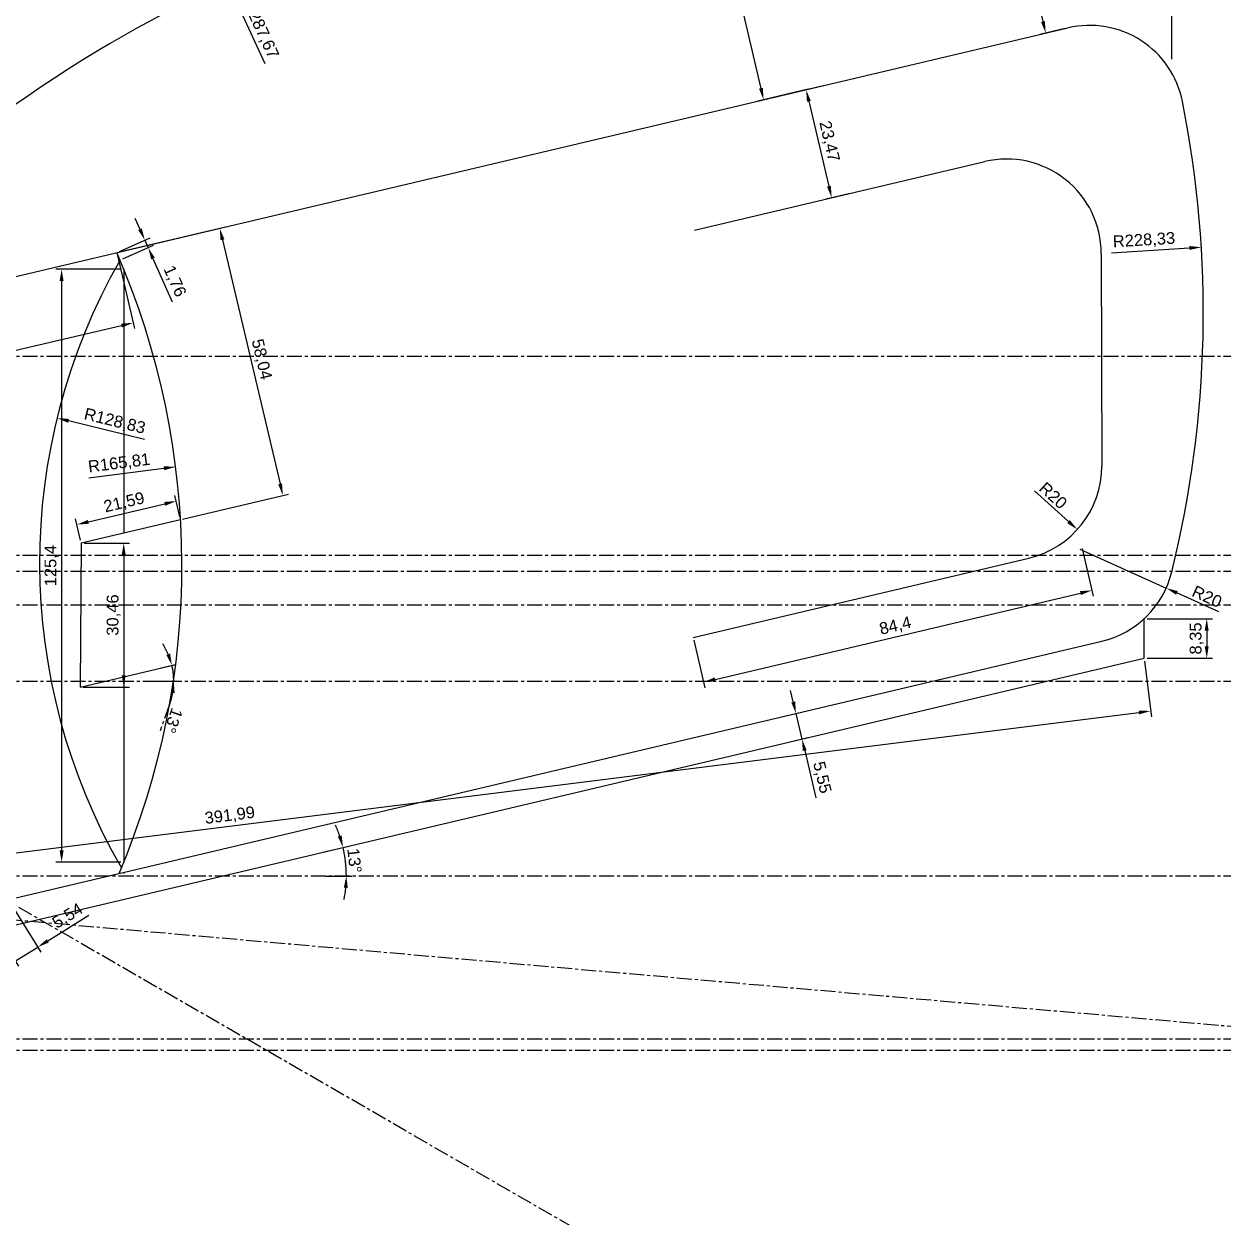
# Model space of a CAD drawing. Header units: millimetres. Extents: x -148 to 420, y -73 to 454.
# Drawn here: x 151.8 to 405.4, y -72.9 to 179.4 of the extents above; entities that cross this region are included whole.
import ezdxf

# ---------------------------------------------------------------- set-up
doc = ezdxf.new("R2010")
doc.units = ezdxf.units.MM
doc.header["$LTSCALE"] = 0.1
doc.linetypes.add('CENTER', pattern=[50.8, 31.75, -6.35, 6.35, -6.35])
doc.layers.add('axe', color=10, linetype='CENTER')
doc.layers.add('ls', color=7, linetype='Continuous')
doc.styles.get("Standard").update_dxf_attribs({"font": 'arial.ttf'})
doc.dimstyles.new('ISO-25', dxfattribs={"dimtxt": 2.5, "dimasz": 2.5, "dimexe": 1.25, "dimexo": 0.625, "dimtad": 1, "dimtxsty": 'Standard', "dimcen": 2.5, "dimadec": 0, "dimazin": 0, "dimtfac": 1, "dimtmove": 0, "dimatfit": 3, "dimfxl": 1, "dimarcsym": 0})

# ---------------------------------------------------------------- blocks, each defined once
blk = doc.blocks.new('*D69')
at = {"layer": 'Defpoints', "color": 0, "transparency": 16777216}
for p in [(388.68, 45.26), (390.07, 34.11), (-0.28, -3.4)]:
    blk.add_point(p, dxfattribs=at)
at = {"layer": 'ls', "color": 0, "lineweight": -2, "transparency": 16777216}
for p, q in [((388.75, 44.64), (390.23, 32.87)), ((3.6, -14.24), (387.59, 33.8)), ((-0.2, -4.02), (1.27, -15.79))]:
    blk.add_line(p, q, dxfattribs=at)
at = {"layer": 'ls', "color": 0, "transparency": 16777216}
for points in [[(387.54, 34.21), (387.64, 33.39), (390.07, 34.11)], [(3.54, -13.83), (3.65, -14.65), (1.11, -14.55)]]:
    blk.add_solid(points, dxfattribs=at)
at = {"layer": 'ls', "color": 0, "transparency": 16777216, "insert": (195.33, 11.89), "char_height": 2.5, "attachment_point": 5, "rotation": 7.1309}
blk.add_mtext('391,99', dxfattribs=at)
blk = doc.blocks.new('*D70')
at = {"layer": 'Defpoints', "color": 0, "transparency": 16777216}
for p in [(311.65, 32.77), (316.32, 28.18), (312.93, 27.38)]:
    blk.add_point(p, dxfattribs=at)
at = {"layer": 'ls', "color": 0, "lineweight": -2, "transparency": 16777216}
for p, q in [((314.48, 36.01), (313.9, 38.44)), ((312.26, 32.92), (316.27, 33.86)), ((315.05, 33.58), (316.32, 28.18)), ((313.54, 27.52), (317.54, 28.47)), ((316.9, 25.75), (319.26, 15.76))]:
    blk.add_line(p, q, dxfattribs=at)
at = {"layer": 'ls', "color": 0, "transparency": 16777216}
for points in [[(314.88, 36.11), (314.07, 35.91), (315.05, 33.58)], [(317.3, 25.84), (316.49, 25.65), (316.32, 28.18)]]:
    blk.add_solid(points, dxfattribs=at)
at = {"layer": 'ls', "color": 0, "transparency": 16777216, "insert": (320.43, 20.02), "char_height": 2.5, "attachment_point": 5, "rotation": 283.286}
blk.add_mtext('5,55', dxfattribs=at)
blk = doc.blocks.new('*D71')
at = {"layer": 'Defpoints', "color": 0, "transparency": 16777216}
for p in [(388.68, 53.61), (388.68, 45.26), (401.92, 45.26)]:
    blk.add_point(p, dxfattribs=at)
at = {"layer": 'ls', "color": 0, "lineweight": -2, "transparency": 16777216}
for p, q in [((389.3, 53.61), (403.17, 53.61)), ((401.92, 51.11), (401.92, 47.76)), ((389.3, 45.26), (403.17, 45.26))]:
    blk.add_line(p, q, dxfattribs=at)
at = {"layer": 'ls', "color": 0, "transparency": 16777216}
for points in [[(401.5, 51.11), (402.33, 51.11), (401.92, 53.61)], [(401.5, 47.76), (402.33, 47.76), (401.92, 45.26)]]:
    blk.add_solid(points, dxfattribs=at)
at = {"layer": 'ls', "color": 0, "transparency": 16777216, "insert": (399.79, 49.44), "char_height": 2.5, "attachment_point": 5, "rotation": 90}
blk.add_mtext('8,35', dxfattribs=at)
blk = doc.blocks.new('*D72')
at = {"layer": 'Defpoints', "color": 0, "transparency": 16777216}
for p in [(214.38, 4.11), (219.88, 1.24), (193.65, -0.79), (214.95, -0.79)]:
    blk.add_point(p, dxfattribs=at)
at = {"layer": 'ls', "color": 0, "lineweight": -2, "transparency": 16777216}
for p, q in [((214.99, 4.25), (220.47, 5.55)), ((215.58, -0.79), (221.21, -0.79))]:
    blk.add_line(p, q, dxfattribs=at)
for start, end in [(18.7332, 24.1805), (0, 13.286), (349.1055, 354.5528)]:
    blk.add_arc((193.65, -0.79), 26.31, start, end, dxfattribs=at)
at = {"layer": 'ls', "color": 0, "transparency": 16777216}
for points in [[(218.97, 7.78), (218.16, 7.55), (219.25, 5.26)], [(219.42, -3.26), (220.26, -3.3), (219.96, -0.79)]]:
    blk.add_solid(points, dxfattribs=at)
at = {"layer": 'ls', "color": 0, "transparency": 16777216, "insert": (221.67, 2.48), "char_height": 2.5, "attachment_point": 5, "rotation": 276.643}
blk.add_mtext('13°', dxfattribs=at)
blk = doc.blocks.new('*D73')
at = {"layer": 'Defpoints', "color": 0, "transparency": 16777216}
for p in [(178.05, 132.07), (171.4, 131.04), (172.11, 129.44)]:
    blk.add_point(p, dxfattribs=at)
at = {"layer": 'ls', "color": 0, "lineweight": -2, "transparency": 16777216}
for p, q in [((176.32, 135.96), (175.31, 138.25)), ((171.97, 131.3), (178.48, 134.19)), ((172.68, 129.69), (179.19, 132.58)), ((177.34, 133.68), (178.05, 132.07)), ((179.06, 129.79), (183.12, 120.64))]:
    blk.add_line(p, q, dxfattribs=at)
at = {"layer": 'ls', "color": 0, "transparency": 16777216}
for points in [[(176.7, 136.13), (175.94, 135.8), (177.34, 133.68)], [(179.44, 129.96), (178.68, 129.62), (178.05, 132.07)]]:
    blk.add_solid(points, dxfattribs=at)
at = {"layer": 'ls', "color": 0, "transparency": 16777216, "insert": (183.54, 124.94), "char_height": 2.5, "attachment_point": 5, "rotation": 293.9197}
blk.add_mtext('1,76', dxfattribs=at)
blk = doc.blocks.new('*D74')
at = {"layer": 'Defpoints', "color": 0, "transparency": 16777216}
for p in [(158.78, 96.06), (283.91, 65.43)]:
    blk.add_point(p, dxfattribs=at)
at = {"layer": 'ls', "color": 0, "lineweight": -2, "transparency": 16777216}
blk.add_line((177.25, 91.54), (161.2, 95.47), dxfattribs=at)
at = {"layer": 'ls', "color": 0, "transparency": 16777216}
blk.add_solid([(161.3, 95.87), (161.1, 95.06), (158.78, 96.06)], dxfattribs=at)
at = {"layer": 'ls', "color": 0, "transparency": 16777216, "insert": (170.95, 95.27), "char_height": 2.5, "attachment_point": 5, "rotation": 346.246}
blk.add_mtext('R128,83', dxfattribs=at)
blk = doc.blocks.new('*D75')
at = {"layer": 'Defpoints', "color": 0, "transparency": 16777216}
for p in [(183.86, 85.75), (19.38, 64.84)]:
    blk.add_point(p, dxfattribs=at)
at = {"layer": 'ls', "color": 0, "lineweight": -2, "transparency": 16777216}
blk.add_line((165.47, 83.41), (181.38, 85.44), dxfattribs=at)
at = {"layer": 'ls', "color": 0, "transparency": 16777216}
blk.add_solid([(181.33, 85.85), (181.44, 85.02), (183.86, 85.75)], dxfattribs=at)
at = {"layer": 'ls', "color": 0, "transparency": 16777216, "insert": (171.92, 86.38), "char_height": 2.5, "attachment_point": 5, "rotation": 7.2466}
blk.add_mtext('R165,81', dxfattribs=at)
blk = doc.blocks.new('*D76')
at = {"layer": 'Defpoints', "color": 0, "transparency": 16777216}
for p in [(171.4, 131.04), (103.79, 115.29), (174.86, 116.19)]:
    blk.add_point(p, dxfattribs=at)
at = {"layer": 'ls', "color": 0, "lineweight": -2, "transparency": 16777216}
for p, q in [((171.54, 130.44), (175.14, 114.97)), ((103.93, 114.68), (107.53, 99.21)), ((109.68, 101), (172.42, 115.62))]:
    blk.add_line(p, q, dxfattribs=at)
at = {"layer": 'ls', "color": 0, "transparency": 16777216}
for points in [[(172.33, 116.03), (172.52, 115.22), (174.86, 116.19)], [(109.59, 101.41), (109.78, 100.59), (107.25, 100.43)]]:
    blk.add_solid(points, dxfattribs=at)
at = {"layer": 'ls', "color": 0, "transparency": 16777216, "insert": (140.57, 110.38), "char_height": 2.5, "attachment_point": 5, "rotation": 13.1204}
blk.add_mtext('69,42', dxfattribs=at)
blk = doc.blocks.new('*D78')
at = {"layer": 'Defpoints', "color": 0, "transparency": 16777216}
for p in [(135.18, 15.48), (130.47, 12.55), (154.68, -15.83)]:
    blk.add_point(p, dxfattribs=at)
at = {"layer": 'ls', "color": 0, "lineweight": -2, "transparency": 16777216}
for p, q in [((135.51, 14.95), (155.34, -16.89)), ((130.8, 12.02), (150.64, -19.82)), ((156.81, -14.51), (165.49, -9.1)), ((149.98, -18.76), (154.68, -15.83)), ((147.86, -20.08), (145.73, -21.41))]:
    blk.add_line(p, q, dxfattribs=at)
at = {"layer": 'ls', "color": 0, "transparency": 16777216}
for points in [[(156.59, -14.15), (157.03, -14.86), (154.68, -15.83)], [(147.64, -19.73), (148.08, -20.44), (149.98, -18.76)]]:
    blk.add_solid(points, dxfattribs=at)
at = {"layer": 'ls', "color": 0, "transparency": 16777216, "insert": (161.09, -9.34), "char_height": 2.5, "attachment_point": 5, "rotation": 31.925}
blk.add_mtext('5,54', dxfattribs=at)
blk = doc.blocks.new('*D91')
at = {"layer": 'Defpoints', "color": 0, "transparency": 16777216}
for p in [(172.88, 127.54), (159.74, 2.14), (172.88, 2.14)]:
    blk.add_point(p, dxfattribs=at)
at = {"layer": 'ls', "color": 0, "lineweight": -2, "transparency": 16777216}
for p, q in [((172.25, 127.54), (158.49, 127.54)), ((159.74, 125.04), (159.74, 4.64)), ((172.25, 2.14), (158.49, 2.14))]:
    blk.add_line(p, q, dxfattribs=at)
at = {"layer": 'ls', "color": 0, "transparency": 16777216}
for points in [[(159.32, 125.04), (160.16, 125.04), (159.74, 127.54)], [(159.32, 4.64), (160.16, 4.64), (159.74, 2.14)]]:
    blk.add_solid(points, dxfattribs=at)
at = {"layer": 'ls', "color": 0, "transparency": 16777216, "insert": (157.61, 64.84), "char_height": 2.5, "attachment_point": 5, "rotation": 90}
blk.add_mtext('125,4', dxfattribs=at)
blk = doc.blocks.new('*D92')
at = {"layer": 'Defpoints', "color": 0, "transparency": 16777216}
for p in [(171.4, 131.04), (206.52, 79.7), (184.74, 74.55)]:
    blk.add_point(p, dxfattribs=at)
at = {"layer": 'ls', "color": 0, "lineweight": -2, "transparency": 16777216}
for p, q in [((172, 131.19), (194.4, 136.48)), ((193.76, 133.76), (205.95, 82.13)), ((185.34, 74.7), (207.74, 79.99))]:
    blk.add_line(p, q, dxfattribs=at)
at = {"layer": 'ls', "color": 0, "transparency": 16777216}
for points in [[(194.17, 133.85), (193.35, 133.66), (193.18, 136.19)], [(206.36, 82.23), (205.54, 82.04), (206.52, 79.7)]]:
    blk.add_solid(points, dxfattribs=at)
at = {"layer": 'ls', "color": 0, "transparency": 16777216, "insert": (201.92, 108.43), "char_height": 2.5, "attachment_point": 5, "rotation": 283.286}
blk.add_mtext('58,04', dxfattribs=at)
blk = doc.blocks.new('*D93')
at = {"layer": 'Defpoints', "color": 0, "transparency": 16777216}
for p in [(163.89, 69.63), (163.68, 39.17), (172.88, 39.17)]:
    blk.add_point(p, dxfattribs=at)
at = {"layer": 'ls', "color": 0, "lineweight": -2, "transparency": 16777216}
for p, q in [((164.52, 69.63), (174.13, 69.63)), ((172.88, 67.13), (172.88, 41.67)), ((164.3, 39.17), (174.13, 39.17))]:
    blk.add_line(p, q, dxfattribs=at)
at = {"layer": 'ls', "color": 0, "transparency": 16777216}
for points in [[(172.46, 67.13), (173.29, 67.13), (172.88, 69.63)], [(172.46, 41.67), (173.29, 41.67), (172.88, 39.17)]]:
    blk.add_solid(points, dxfattribs=at)
at = {"layer": 'ls', "color": 0, "transparency": 16777216, "insert": (170.75, 54.4), "char_height": 2.5, "attachment_point": 5, "rotation": 90}
blk.add_mtext('30,46', dxfattribs=at)
blk = doc.blocks.new('*D94')
at = {"layer": 'Defpoints', "color": 0, "transparency": 16777216}
for p in [(183.98, 78.49), (184.9, 74.59), (163.89, 69.63)]:
    blk.add_point(p, dxfattribs=at)
at = {"layer": 'ls', "color": 0, "lineweight": -2, "transparency": 16777216}
for p, q in [((184.76, 75.2), (183.69, 79.71)), ((165.4, 74.11), (181.55, 77.92)), ((163.75, 70.24), (162.68, 74.75))]:
    blk.add_line(p, q, dxfattribs=at)
at = {"layer": 'ls', "color": 0, "transparency": 16777216}
for points in [[(181.45, 78.32), (181.64, 77.51), (183.98, 78.49)], [(165.31, 74.51), (165.5, 73.7), (162.97, 73.53)]]:
    blk.add_solid(points, dxfattribs=at)
at = {"layer": 'ls', "color": 0, "transparency": 16777216, "insert": (172.99, 78.08), "char_height": 2.5, "attachment_point": 5, "rotation": 13.286}
blk.add_mtext('21,59', dxfattribs=at)
blk = doc.blocks.new('*D95')
at = {"layer": 'axe', "color": 0, "lineweight": -2, "transparency": 16777216}
for p, q in [((179.46, 42.9), (184.28, 44.04)), ((179.75, 40.43), (184.7, 40.43)), ((182.58, 35.5), (180.57, 29.94))]:
    blk.add_line(p, q, dxfattribs=at)
for start, end in [(23.2075, 33.129), (360, 13.286), (340.0817, 360), (340.157, 350.0785)]:
    blk.add_arc((168.99, 40.43), 14.46, start, end, dxfattribs=at)
at = {"layer": 'axe', "color": 0, "transparency": 16777216}
for points in [[(182.68, 46.25), (181.88, 45.99), (183.06, 43.75)], [(182.82, 37.97), (183.65, 37.9), (183.45, 40.43)]]:
    blk.add_solid(points, dxfattribs=at)
at = {"layer": 'Defpoints', "color": 0, "transparency": 16777216}
for p in [(178.86, 42.76), (183.28, 42.65), (168.99, 40.43), (179.13, 40.43)]:
    blk.add_point(p, dxfattribs=at)
at = {"layer": 'axe', "color": 0, "transparency": 16777216, "insert": (183.36, 32.07), "char_height": 2.5, "attachment_point": 5, "rotation": 250.0817}
blk.add_mtext('13°', dxfattribs=at)
blk = doc.blocks.new('*D96')
at = {"layer": 'Defpoints', "color": 0, "transparency": 16777216}
for p in [(375.11, 68.31), (393.35, 60.1)]:
    blk.add_point(p, dxfattribs=at)
at = {"layer": 'ls', "color": 0, "lineweight": -2, "transparency": 16777216}
for p, q in [((375.11, 68.31), (393.35, 60.1)), ((404.49, 55.09), (395.63, 59.07))]:
    blk.add_line(p, q, dxfattribs=at)
at = {"layer": 'ls', "color": 0, "transparency": 16777216}
blk.add_solid([(395.8, 59.45), (395.46, 58.69), (393.35, 60.1)], dxfattribs=at)
at = {"layer": 'ls', "color": 0, "transparency": 16777216, "insert": (401.98, 58.3), "char_height": 2.5, "attachment_point": 5, "rotation": 335.7666}
blk.add_mtext('R20', dxfattribs=at)
blk = doc.blocks.new('*D97')
at = {"layer": 'Defpoints', "color": 0, "transparency": 16777216}
for p in [(375.42, 69.06), (377.65, 59.62), (293.27, 49.67)]:
    blk.add_point(p, dxfattribs=at)
at = {"layer": 'ls', "color": 0, "lineweight": -2, "transparency": 16777216}
for p, q in [((375.56, 68.45), (377.93, 58.4)), ((297.94, 40.8), (375.21, 59.04)), ((293.42, 49.06), (295.79, 39))]:
    blk.add_line(p, q, dxfattribs=at)
at = {"layer": 'ls', "color": 0, "transparency": 16777216}
for points in [[(375.12, 59.45), (375.31, 58.64), (377.65, 59.62)], [(297.84, 41.2), (298.03, 40.39), (295.5, 40.22)]]:
    blk.add_solid(points, dxfattribs=at)
at = {"layer": 'ls', "color": 0, "transparency": 16777216, "insert": (336.09, 51.99), "char_height": 2.5, "attachment_point": 5, "rotation": 13.286}
blk.add_mtext('84,4', dxfattribs=at)
blk = doc.blocks.new('*D98')
at = {"layer": 'Defpoints', "color": 0, "transparency": 16777216}
for p in [(400.78, 132.17), (172.88, 118.32)]:
    blk.add_point(p, dxfattribs=at)
at = {"layer": 'ls', "color": 0, "lineweight": -2, "transparency": 16777216}
blk.add_line((381.8, 131.01), (398.29, 132.02), dxfattribs=at)
at = {"layer": 'ls', "color": 0, "transparency": 16777216}
blk.add_solid([(398.26, 132.43), (398.31, 131.6), (400.78, 132.17)], dxfattribs=at)
at = {"layer": 'ls', "color": 0, "transparency": 16777216, "insert": (388.66, 133.56), "char_height": 2.5, "attachment_point": 5, "rotation": 3.4777}
blk.add_mtext('R228,33', dxfattribs=at)
blk = doc.blocks.new('*D99')
at = {"layer": 'Defpoints', "color": 0, "transparency": 16777216}
for p in [(359.72, 85.91), (374.55, 72.48)]:
    blk.add_point(p, dxfattribs=at)
at = {"layer": 'ls', "color": 0, "lineweight": -2, "transparency": 16777216}
blk.add_line((365.49, 80.68), (372.69, 74.16), dxfattribs=at)
at = {"layer": 'ls', "color": 0, "transparency": 16777216}
blk.add_solid([(372.97, 74.47), (372.41, 73.85), (374.55, 72.48)], dxfattribs=at)
at = {"layer": 'ls', "color": 0, "transparency": 16777216, "insert": (369.44, 79.67), "char_height": 2.5, "attachment_point": 5, "rotation": 317.8426}
blk.add_mtext('R20', dxfattribs=at)
blk = doc.blocks.new('*D100')
at = {"layer": 'Defpoints', "color": 0, "transparency": 16777216}
for p in [(321.44, 166.48), (322.6, 142.63), (326.84, 143.63)]:
    blk.add_point(p, dxfattribs=at)
at = {"layer": 'ls', "color": 0, "lineweight": -2, "transparency": 16777216}
for p, q in [((320.84, 166.33), (315.99, 165.19)), ((317.78, 163.04), (322.02, 145.06)), ((326.23, 143.49), (321.38, 142.34))]:
    blk.add_line(p, q, dxfattribs=at)
at = {"layer": 'ls', "color": 0, "transparency": 16777216}
for points in [[(318.18, 163.14), (317.37, 162.94), (317.2, 165.47)], [(322.43, 145.16), (321.62, 144.97), (322.6, 142.63)]]:
    blk.add_solid(points, dxfattribs=at)
at = {"layer": 'ls', "color": 0, "transparency": 16777216, "insert": (321.97, 154.54), "char_height": 2.5, "attachment_point": 5, "rotation": 283.286}
blk.add_mtext('23,47', dxfattribs=at)
blk = doc.blocks.new('*D102')
at = {"layer": 'Defpoints', "color": 0, "transparency": 16777216}
for p in [(194.8, 188.2), (315.54, -72.9)]:
    blk.add_point(p, dxfattribs=at)
at = {"layer": 'ls', "color": 0, "lineweight": -2, "transparency": 16777216}
blk.add_line((202.78, 170.94), (195.85, 185.93), dxfattribs=at)
at = {"layer": 'ls', "color": 0, "transparency": 16777216}
blk.add_solid([(196.23, 186.11), (195.47, 185.76), (194.8, 188.2)], dxfattribs=at)
at = {"layer": 'ls', "color": 0, "transparency": 16777216, "insert": (201.77, 178.2), "char_height": 2.5, "attachment_point": 5, "rotation": 294.816}
blk.add_mtext('R287,67', dxfattribs=at)
blk = doc.blocks.new('*D104')
at = {"layer": 'Defpoints', "color": 0, "transparency": 16777216}
for p in [(306.67, 214.63), (318.22, 165.71), (308.21, 163.35)]:
    blk.add_point(p, dxfattribs=at)
at = {"layer": 'ls', "color": 0, "lineweight": -2, "transparency": 16777216}
for p, q in [((306.07, 214.49), (295.44, 211.98)), ((297.23, 209.83), (307.64, 165.78)), ((317.62, 165.57), (306.99, 163.06))]:
    blk.add_line(p, q, dxfattribs=at)
at = {"layer": 'ls', "color": 0, "transparency": 16777216}
for points in [[(297.64, 209.93), (296.83, 209.74), (296.66, 212.27)], [(308.04, 165.88), (307.23, 165.69), (308.21, 163.35)]]:
    blk.add_solid(points, dxfattribs=at)
at = {"layer": 'ls', "color": 0, "transparency": 16777216, "insert": (304.51, 188.3), "char_height": 2.5, "attachment_point": 5, "rotation": 283.286}
blk.add_mtext('50,26', dxfattribs=at)
blk = doc.blocks.new('*D108')
at = {"layer": 'Defpoints', "color": 0, "transparency": 16777216}
for p in [(367.69, 199.78), (372.58, 178.55), (367.86, 177.46)]:
    blk.add_point(p, dxfattribs=at)
at = {"layer": 'ls', "color": 0, "lineweight": -2, "transparency": 16777216}
for p, q in [((367.08, 199.64), (361.75, 198.41)), ((363.53, 196.25), (367.29, 179.9)), ((371.97, 178.41), (366.64, 177.18))]:
    blk.add_line(p, q, dxfattribs=at)
at = {"layer": 'ls', "color": 0, "transparency": 16777216}
for points in [[(363.93, 196.35), (363.12, 196.16), (362.97, 198.69)], [(367.7, 179.99), (366.89, 179.8), (367.86, 177.46)]]:
    blk.add_solid(points, dxfattribs=at)
at = {"layer": 'ls', "color": 0, "transparency": 16777216, "insert": (367.48, 188.55), "char_height": 2.5, "attachment_point": 5, "rotation": 282.9704}
blk.add_mtext('21,78', dxfattribs=at)

msp = doc.modelspace()

# ---------------------------------------------------------------- linework, layer by layer
at = {"layer": 'axe'}
for p, direction in [((-47.813, 107.168), (-0.8660254, 0.5)), ((-44.32, 109.152), (1, 0)), ((87.584, 67.089), (1, 0)), ((105.384, 63.702), (1, 0)), ((29.462, 56.524), (1, 0)), ((168.994, 40.427), (1, 0)), ((-36.033, 6.211), (0.9961947, -0.0871557)), ((193.653, -0.786), (1, 0)), ((63.608, -35.225), (1, 0)), ((40.667, -37.637), (1, 0))]:
    msp.add_xline(p, direction, dxfattribs=at)
at = {"layer": 'ls'}
for p, q in [((394.495, 187.751), (394.495, 171.923)), ((103.856, 115.096), (372.579, 178.55)), ((293.557, 135.772), (355.024, 150.286)), ((379.621, 130.865), (379.719, 85.95)), ((172.877, 127.535), (172.877, 71.754)), ((163.891, 69.632), (184.901, 74.593)), ((163.891, 69.632), (163.678, 39.171)), ((293.272, 49.666), (364.316, 66.442)), ((388.676, 45.265), (388.676, 53.612)), ((147.072, -6.088), (379.708, 48.845)), ((135.13, -14.605), (388.708, 45.272)), ((163.678, 39.171), (183.866, 43.938)), ((172.877, 41.344), (172.877, 2.14)), ((172.877, 0.005), (172.877, -0.228))]:
    msp.add_line(p, q, dxfattribs=at)
for centre, radius, start, end in [((315.536, -72.902), 287.67, 91.76547, 135.48645), ((377.175, 159.085), 20, 11.28502, 103.286), ((172.877, 118.318), 228.326, 346.11054, 11.28502), ((359.621, 130.821), 20, 0.12593, 103.286), ((283.911, 65.43), 128.829, 150.20797, 210.03707), ((19.376, 64.837), 165.812, 336.89574, 23.53368), ((359.719, 85.906), 20, 283.286, 0.12593), ((375.112, 68.309), 20, 283.286, 346.11054)]:
    msp.add_arc(centre, radius, start, end, dxfattribs=at)

# ---------------------------------------------------------------- dimensions: what is measured, and where the dimension line sits
at = {"layer": 'axe'}
dim = msp.add_angular_dim_3p(base=(183.277, 42.653), center=(168.994, 40.427), p1=(179.128, 40.427), p2=(178.856, 42.756), dimstyle='ISO-25', dxfattribs=at)
dim.commit()
dim.dimension.update_dxf_attribs({"geometry": '*D95', "text_midpoint": (183.365, 32.071)})
at = {"layer": 'ls'}
for p1, p2, distance, picture, middle in [((306.674, 214.631), (318.224, 165.715), -10.289, '*D104', (304.505, 188.297)), ((367.69, 199.777), (372.579, 178.55), -4.846, '*D108', (367.485, 188.553)), ((321.445, 166.475), (326.839, 143.631), -4.358, '*D100', (321.971, 154.54)), ((171.3967, 131.0442), (172.1083, 129.4398), 6.4982, '*D73', (183.5422, 124.9354)), ((171.397, 131.044), (184.736, 74.554), 22.387, '*D92', (201.925, 108.433)), ((103.786, 115.285), (171.397, 131.044), -15.251, '*D76', (140.57, 110.383)), ((163.891, 69.632), (184.901, 74.593), 4.008, '*D94', (172.986, 78.084)), ((293.272, 49.666), (375.416, 69.063), -9.705, '*D97', (336.086, 51.99)), ((-0.281, -3.395), (388.676, 45.265), -11.242, '*D69', (195.329, 11.89)), ((311.653, 32.775), (312.927, 27.378), 3.491, '*D70', (320.431, 20.024)), ((130.47, 12.548), (135.176, 15.48), -36.889, '*D78', (161.087, -9.34))]:
    dim = msp.add_aligned_dim(p1=p1, p2=p2, distance=distance, dimstyle='ISO-25', dxfattribs=at)
    dim.commit()
    dim.dimension.update_dxf_attribs({"geometry": picture, "text_midpoint": middle})
for center, mpoint, picture, middle in [((315.536, -72.902), (194.8, 188.204), '*D102', (199.841, 177.303)), ((172.877, 118.318), (400.782, 132.168), '*D98', (388.794, 131.439)), ((283.911, 65.43), (158.776, 96.06), '*D74', (170.442, 93.204)), ((19.376, 64.837), (183.864, 85.753), '*D75', (172.188, 84.269)), ((359.719, 85.906), (374.545, 72.483), '*D99', (368.165, 78.26))]:
    dim = msp.add_radius_dim(center=center, mpoint=mpoint, dimstyle='ISO-25', dxfattribs=at)
    dim.commit()
    dim.dimension.update_dxf_attribs({"geometry": picture, "text_midpoint": middle, "dimtype": 164})
for base, p1, p2, picture, middle in [((159.7407, 2.1396), (172.8772, 127.5353), (172.8772, 2.1396), '*D91', (157.6133, 64.8374)), ((172.877, 39.171), (163.891, 69.632), (163.678, 39.171), '*D93', (170.75, 54.402)), ((401.918, 45.265), (388.676, 53.612), (388.676, 45.265), '*D71', (399.791, 49.438))]:
    dim = msp.add_linear_dim(base=base, p1=p1, p2=p2, angle=90, dimstyle='ISO-25', dxfattribs=at)
    dim.commit()
    dim.dimension.update_dxf_attribs({"geometry": picture, "text_midpoint": middle})
dim = msp.add_radius_dim(center=(375.112, 68.309), mpoint=(393.349, 60.1), dimstyle='ISO-25', dxfattribs=at)
dim.commit()
dim.dimension.update_dxf_attribs({"geometry": '*D96', "text_midpoint": (401.979, 58.301)})
dim = msp.add_angular_dim_3p(base=(219.88, 1.245), center=(193.653, -0.786), p1=(214.952, -0.786), p2=(214.382, 4.109), dimstyle='ISO-25', dxfattribs=at)
dim.commit()
dim.dimension.update_dxf_attribs({"geometry": '*D72', "text_midpoint": (221.671, 2.477)})

doc.saveas('drawing.dxf')
